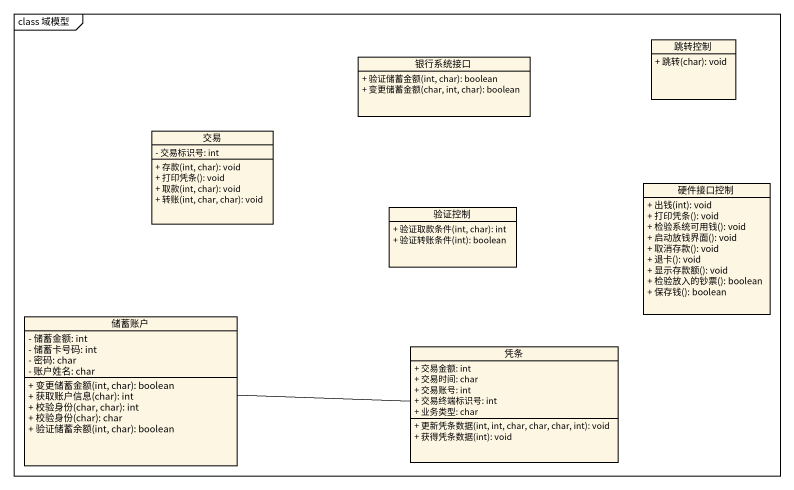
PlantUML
@startuml
mainframe class 域模型
hide circle
hide empty members
skinparam classAttributeIconSize 0
class 跳转控制 {
  + 跳转(char): void
}
class 银行系统接口 {
  + 验证储蓄金额(int, char): boolean
  + 变更储蓄金额(char, int, char): boolean
}
class 交易 {
  - 交易标识号: int
  + 存款(int, char): void
  + 打印凭条(): void
  + 取款(int, char): void
  + 转账(int, char, char): void
}
class 硬件接口控制 {
  + 出钱(int): void
  + 打印凭条(): void
  + 检验系统可用钱(): void
  + 启动放钱界面(): void
  + 取消存款(): void
  + 退卡(): void
  + 显示存款额(): void
  + 检验放入的钞票(): boolean
  + 保存钱(): boolean
}
class 验证控制 {
  + 验证取款条件(int, char): int
  + 验证转账条件(int): boolean
}
class 储蓄账户 {
  - 储蓄金额: int
  - 储蓄卡号码: int
  - 密码: char
  - 账户姓名: char
  + 变更储蓄金额(int, char): boolean
  + 获取账户信息(char): int
  + 校验身份(char, char): int
  + 校验身份(char): char
  + 验证储蓄余额(int, char): boolean
}
class 凭条 {
  + 交易金额: int
  + 交易时间: char
  + 交易账号: int
  + 交易终端标识号: int
  + 业务类型: char
  + 更新凭条数据(int, int, char, char, char, int): void
  + 获得凭条数据(int): void
}
储蓄账户 -right- 凭条
@enduml
